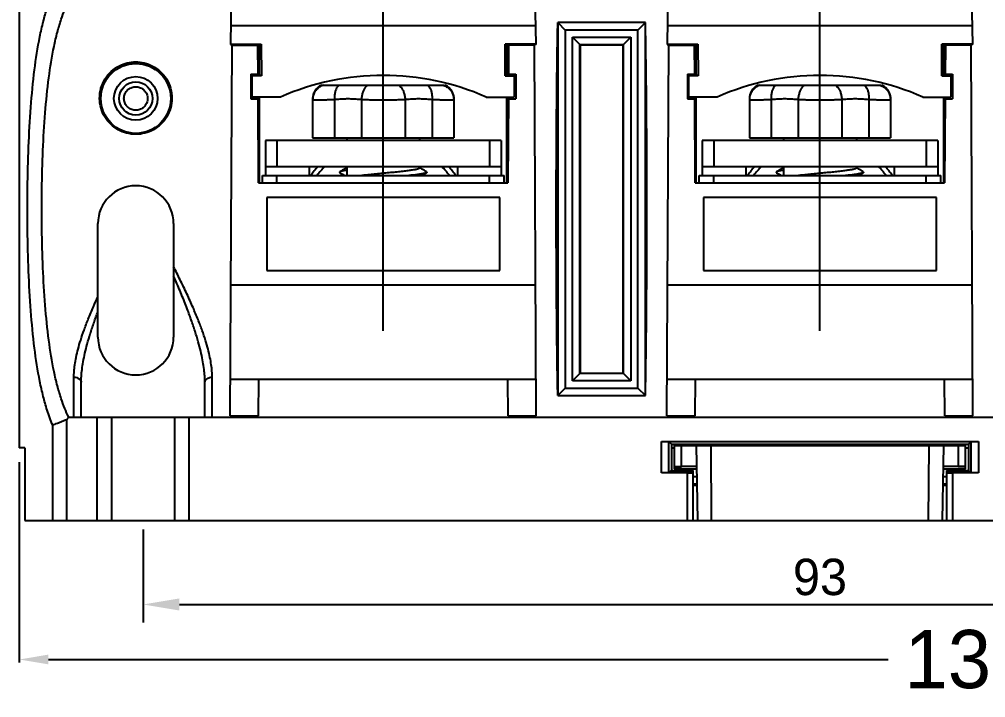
# Model space of a CAD drawing. Header units: millimetres. Extents: x 54 to 1685, y 68 to 1015.
# Drawn here: x 1166.6 to 1233, y 777.5 to 824.2 of the extents above; entities that cross this region are included whole.
import ezdxf
from ezdxf.lldxf.tags import DXFTag

# ---------------------------------------------------------------- set-up
doc = ezdxf.new("R2010")
doc.units = ezdxf.units.MM
doc.linetypes.add('DASHED2', pattern=[9.525, 6.35, -3.175])
doc.layers.add('2', color=6, linetype='Continuous')
doc.styles.get("Standard").update_dxf_attribs({"font": 'BareunDotumPro1.ttf'})
tags = doc.linetypes.add('CENTER', pattern=[2, 1.25, -0.25, 0.25, -0.25]).pattern_tags.tags
tags[10:11] = [DXFTag(74, 4), DXFTag(75, 0), DXFTag(340, '0'), DXFTag(46, 1.0), DXFTag(50, 0.0), DXFTag(44, 0.0), DXFTag(45, 0.0)]
tags[8:9] = [DXFTag(74, 4), DXFTag(75, 0), DXFTag(340, '0'), DXFTag(46, 1.0), DXFTag(50, 0.0), DXFTag(44, 0.0), DXFTag(45, 0.0)]
tags[6:7] = [DXFTag(74, 4), DXFTag(75, 0), DXFTag(340, '0'), DXFTag(46, 1.0), DXFTag(50, 0.0), DXFTag(44, 0.0), DXFTag(45, 0.0)]
tags[4:5] = [DXFTag(74, 4), DXFTag(75, 0), DXFTag(340, '0'), DXFTag(46, 1.0), DXFTag(50, 0.0), DXFTag(44, 0.0), DXFTag(45, 0.0)]
doc.dimstyles.new('ISO-25', dxfattribs={"dimtxt": 2.5, "dimasz": 2.5, "dimexe": 1.25, "dimexo": 0.625, "dimtad": 1, "dimtxsty": 'Standard', "dimcen": 2.5, "dimadec": 0, "dimazin": 0, "dimtfac": 1, "dimtmove": 0, "dimatfit": 3, "dimfxl": 0, "dimarcsym": 0})
doc.dimstyles.get("Standard").update_dxf_attribs({"dimtxt": 4, "dimasz": 2, "dimexe": 0.2, "dimexo": 1, "dimgap": 0.09, "dimtad": 0, "dimtoh": 1, "dimdec": 1, "dimzin": 0, "dimdsep": 46, "dimtxsty": 'Standard', "dimcen": -3, "dimadec": 0, "dimazin": 0, "dimtfac": 1, "dimtdec": 1, "dimtofl": 0, "dimtmove": 0, "dimatfit": 3, "dimfxl": 0, "dimtolj": 1, "dimtzin": 0, "dimarcsym": 0})

# ---------------------------------------------------------------- blocks, each defined once
blk = doc.blocks.new('*D21')
at = {"color": 0, "lineweight": -2}
for p, q in [((1166.605, 793.724), (1166.605, 779.974)), ((1301.605, 788.724), (1301.605, 779.974)), ((1168.605, 780.174), (1226.3, 780.174)), ((1299.605, 780.174), (1241.909, 780.174))]:
    blk.add_line(p, q, dxfattribs=at)
at = {"color": 0}
for points in [[(1168.605, 780.508), (1168.605, 779.841), (1166.605, 780.174)], [(1299.605, 779.841), (1299.605, 780.508), (1301.605, 780.174)]]:
    blk.add_solid(points, dxfattribs=at)
at = {"layer": 'Defpoints', "color": 0}
for p in [(1166.605, 794.724), (1301.605, 789.724), (1301.605, 780.174)]:
    blk.add_point(p, dxfattribs=at)
at = {"color": 0, "linetype": 'DASHED2', "insert": (1234.105, 780.174), "char_height": 4, "attachment_point": 5}
blk.add_mtext('\\A1;135.0', dxfattribs=at)
blk = doc.blocks.new('*D35')
at = {"color": 0, "lineweight": -2}
for p, q in [((1175.105, 789.099), (1175.105, 782.704)), ((1268.105, 789.099), (1268.105, 782.704)), ((1177.605, 783.954), (1265.605, 783.954))]:
    blk.add_line(p, q, dxfattribs=at)
at = {"color": 0}
for points in [[(1177.605, 784.37), (1177.605, 783.537), (1175.105, 783.954)], [(1265.605, 783.537), (1265.605, 784.37), (1268.105, 783.954)]]:
    blk.add_solid(points, dxfattribs=at)
at = {"layer": 'Defpoints', "color": 0}
for p in [(1175.105, 789.724), (1268.105, 789.724), (1268.105, 783.954)]:
    blk.add_point(p, dxfattribs=at)
at = {"color": 0, "linetype": 'DASHED2', "insert": (1221.605, 785.829), "char_height": 2.5, "attachment_point": 5}
blk.add_mtext('93', dxfattribs=at)

msp = doc.modelspace()

# ---------------------------------------------------------------- linework, layer by layer
at = {"color": 7, "linetype": 'Continuous'}
for p, q in [((1166.605, 888.224), (1166.605, 794.724)), ((1181.18, 826.724), (1181.105, 822.424)), ((1202.104, 822.424), (1202.029, 826.724)), ((1211.18, 826.724), (1211.105, 822.424)), ((1232.104, 822.424), (1232.029, 826.724)), ((1203.595, 823.934), (1204.105, 823.424)), ((1203.596, 823.933), (1203.596, 798.316)), ((1209.613, 823.933), (1203.596, 823.933)), ((1209.105, 823.424), (1209.614, 823.934)), ((1209.613, 798.316), (1209.613, 823.933)), ((1181.128, 823.727), (1202.081, 823.727)), ((1204.105, 823.424), (1204.105, 798.824)), ((1209.105, 823.424), (1204.105, 823.424)), ((1209.105, 798.824), (1209.105, 823.424)), ((1211.128, 823.727), (1232.081, 823.727)), ((1204.605, 799.324), (1204.605, 822.924)), ((1204.605, 822.924), (1205.122, 822.407)), ((1204.605, 822.924), (1208.605, 822.924)), ((1208.087, 822.407), (1208.605, 822.924)), ((1208.605, 822.924), (1208.605, 799.324)), ((1181.091, 796.91), (1181.225, 822.424)), ((1181.105, 822.424), (1183.227, 822.424)), ((1181.106, 822.446), (1183.227, 822.446)), ((1181.225, 822.374), (1182.991, 822.374)), ((1183.002, 820.305), (1182.99, 822.424)), ((1183.105, 820.305), (1183.105, 822.424)), ((1183.227, 822.446), (1183.238, 820.283)), ((1199.971, 820.283), (1199.982, 822.446)), ((1202.104, 822.446), (1199.982, 822.446)), ((1202.104, 822.424), (1199.982, 822.424)), ((1200.105, 820.305), (1200.105, 822.424)), ((1200.219, 822.424), (1200.208, 820.305)), ((1201.984, 822.374), (1200.218, 822.374)), ((1202.118, 796.91), (1201.984, 822.424)), ((1205.113, 799.833), (1205.113, 822.416)), ((1205.113, 822.416), (1208.096, 822.416)), ((1205.122, 822.407), (1205.122, 799.842)), ((1208.087, 822.407), (1205.122, 822.407)), ((1208.087, 799.842), (1208.087, 822.407)), ((1208.096, 822.416), (1208.096, 799.833)), ((1211.091, 796.91), (1211.225, 822.424)), ((1211.105, 822.424), (1213.227, 822.424)), ((1211.106, 822.446), (1213.227, 822.446)), ((1211.225, 822.374), (1212.991, 822.374)), ((1213.002, 820.305), (1212.99, 822.424)), ((1213.105, 820.305), (1213.105, 822.424)), ((1213.227, 822.446), (1213.238, 820.283)), ((1229.971, 820.283), (1229.982, 822.446)), ((1232.104, 822.446), (1229.982, 822.446)), ((1232.104, 822.424), (1229.982, 822.424)), ((1230.105, 820.305), (1230.105, 822.424)), ((1230.219, 822.424), (1230.208, 820.305)), ((1231.984, 822.374), (1230.218, 822.374)), ((1232.118, 796.91), (1231.984, 822.424)), ((1182.505, 820.38), (1183.001, 820.38)), ((1182.505, 820.38), (1182.505, 818.7)), ((1183.238, 820.305), (1182.605, 820.305)), ((1182.605, 818.82), (1182.605, 820.305)), ((1183.238, 820.283), (1182.605, 820.283)), ((1199.971, 820.305), (1200.605, 820.305)), ((1199.971, 820.283), (1200.605, 820.283)), ((1200.208, 820.38), (1200.705, 820.38)), ((1200.605, 820.305), (1200.605, 818.82)), ((1200.705, 820.38), (1200.705, 818.7)), ((1212.505, 820.38), (1213.001, 820.38)), ((1212.505, 820.38), (1212.505, 818.7)), ((1213.238, 820.305), (1212.605, 820.305)), ((1212.605, 818.82), (1212.605, 820.305)), ((1213.238, 820.283), (1212.605, 820.283)), ((1229.971, 820.305), (1230.605, 820.305)), ((1229.971, 820.283), (1230.605, 820.283)), ((1230.208, 820.38), (1230.705, 820.38)), ((1230.605, 820.305), (1230.605, 818.82)), ((1230.705, 820.38), (1230.705, 818.7)), ((1187.509, 819.624), (1188.573, 819.624)), ((1190.541, 819.624), (1192.668, 819.624)), ((1194.636, 819.624), (1195.7, 819.624)), ((1217.509, 819.624), (1218.573, 819.624)), ((1220.541, 819.624), (1222.668, 819.624)), ((1224.636, 819.624), (1225.7, 819.624)), ((1182.505, 819.146), (1182.605, 819.146)), ((1182.505, 818.7), (1183.01, 818.7)), ((1184.537, 818.82), (1182.605, 818.82)), ((1183.04, 812.924), (1183.009, 818.82)), ((1183.105, 812.924), (1183.105, 818.82)), ((1186.755, 818.708), (1186.755, 816.024)), ((1188.255, 818.657), (1188.255, 816.024)), ((1190.105, 818.657), (1190.105, 816.024)), ((1193.105, 818.657), (1193.105, 816.024)), ((1194.954, 818.657), (1194.954, 816.024)), ((1196.454, 818.708), (1196.454, 816.024)), ((1198.672, 818.82), (1200.605, 818.82)), ((1200.105, 812.924), (1200.105, 818.82)), ((1200.2, 818.82), (1200.169, 812.924)), ((1200.199, 818.7), (1200.705, 818.7)), ((1200.605, 819.146), (1200.705, 819.146)), ((1212.505, 819.146), (1212.605, 819.146)), ((1212.505, 818.7), (1213.01, 818.7)), ((1214.537, 818.82), (1212.605, 818.82)), ((1213.04, 812.924), (1213.009, 818.82)), ((1213.105, 812.924), (1213.105, 818.82)), ((1216.755, 818.708), (1216.755, 816.024)), ((1218.255, 818.657), (1218.255, 816.024)), ((1220.105, 818.657), (1220.105, 816.024)), ((1223.105, 818.657), (1223.105, 816.024)), ((1224.954, 818.657), (1224.954, 816.024)), ((1226.454, 818.708), (1226.454, 816.024)), ((1228.672, 818.82), (1230.605, 818.82)), ((1230.105, 812.924), (1230.105, 818.82)), ((1230.2, 818.82), (1230.169, 812.924)), ((1230.199, 818.7), (1230.705, 818.7)), ((1230.605, 819.146), (1230.705, 819.146)), ((1186.755, 816.024), (1196.454, 816.024)), ((1189.105, 816.024), (1189.105, 815.824)), ((1194.105, 816.024), (1194.105, 815.824)), ((1216.755, 816.024), (1226.454, 816.024)), ((1219.105, 816.024), (1219.105, 815.824)), ((1224.105, 816.024), (1224.105, 815.824)), ((1183.505, 815.824), (1183.505, 813.424)), ((1199.705, 815.824), (1183.505, 815.824)), ((1184.305, 815.824), (1184.305, 814.024)), ((1198.905, 815.824), (1198.905, 814.024)), ((1199.705, 815.824), (1199.705, 813.424)), ((1213.505, 815.824), (1213.505, 813.424)), ((1229.705, 815.824), (1213.505, 815.824)), ((1214.305, 815.824), (1214.305, 814.024)), ((1228.905, 815.824), (1228.905, 814.024)), ((1229.705, 815.824), (1229.705, 813.424)), ((1199.705, 814.024), (1183.505, 814.024)), ((1186.505, 814.024), (1186.505, 813.424)), ((1189.105, 814.024), (1189.105, 813.424)), ((1194.105, 814.024), (1194.105, 813.949)), ((1196.705, 814.024), (1196.705, 813.424)), ((1229.705, 814.024), (1213.505, 814.024)), ((1216.505, 814.024), (1216.505, 813.424)), ((1219.105, 814.024), (1219.105, 813.424)), ((1224.105, 814.024), (1224.105, 813.949)), ((1226.705, 814.024), (1226.705, 813.424)), ((1183.305, 813.424), (1199.905, 813.424)), ((1183.305, 812.924), (1183.305, 813.424)), ((1184.305, 812.924), (1184.305, 813.424)), ((1198.905, 812.924), (1198.905, 813.424)), ((1199.905, 812.924), (1199.905, 813.424)), ((1213.305, 813.424), (1229.905, 813.424)), ((1213.305, 812.924), (1213.305, 813.424)), ((1214.305, 812.924), (1214.305, 813.424)), ((1228.905, 812.924), (1228.905, 813.424)), ((1229.905, 812.924), (1229.905, 813.424)), ((1183.04, 812.924), (1200.169, 812.924)), ((1213.04, 812.924), (1230.169, 812.924)), ((1199.605, 811.924), (1183.605, 811.924)), ((1183.605, 811.924), (1183.605, 806.91)), ((1199.605, 806.91), (1199.605, 811.924)), ((1229.605, 811.924), (1213.605, 811.924)), ((1213.605, 811.924), (1213.605, 806.91)), ((1229.605, 806.91), (1229.605, 811.924)), ((1183.605, 806.91), (1199.605, 806.91)), ((1213.605, 806.91), (1229.605, 806.91)), ((1181.139, 805.91), (1202.071, 805.91)), ((1211.139, 805.91), (1232.071, 805.91)), ((1170.355, 796.824), (1170.355, 799.569)), ((1179.855, 796.824), (1179.855, 799.569)), ((1181.105, 799.424), (1202.105, 799.424)), ((1183.026, 796.91), (1183.048, 799.424)), ((1200.183, 796.91), (1200.161, 799.424)), ((1204.605, 799.324), (1205.122, 799.842)), ((1208.605, 799.324), (1204.605, 799.324)), ((1208.096, 799.833), (1205.113, 799.833)), ((1205.122, 799.842), (1208.087, 799.842)), ((1208.087, 799.842), (1208.605, 799.324)), ((1211.105, 799.424), (1232.105, 799.424)), ((1213.026, 796.91), (1213.048, 799.424)), ((1230.183, 796.91), (1230.161, 799.424)), ((1170.855, 796.824), (1170.855, 799.225)), ((1179.355, 796.824), (1179.355, 799.225)), ((1203.595, 798.315), (1204.105, 798.824)), ((1204.105, 798.824), (1209.105, 798.824)), ((1209.105, 798.824), (1209.614, 798.315)), ((1203.595, 798.315), (1209.614, 798.315)), ((1203.596, 798.316), (1209.613, 798.316)), ((1169.861, 789.724), (1169.861, 796.672)), ((1169.995, 796.824), (1273.214, 796.824)), ((1171.955, 789.724), (1171.955, 796.824)), ((1172.955, 789.724), (1172.955, 796.824)), ((1177.255, 796.824), (1177.255, 789.724)), ((1178.255, 796.824), (1178.255, 789.724)), ((1181.091, 796.91), (1183.026, 796.91)), ((1200.183, 796.91), (1202.118, 796.91)), ((1211.091, 796.91), (1213.026, 796.91)), ((1230.183, 796.91), (1232.118, 796.91)), ((1168.897, 789.724), (1168.897, 796.275)), ((1166.991, 794.724), (1166.605, 794.724)), ((1166.991, 794.724), (1166.991, 789.724)), ((1210.721, 795.158), (1232.488, 795.158)), ((1210.721, 795.158), (1211.23, 795.149)), ((1210.721, 792.991), (1210.721, 795.158)), ((1211.23, 795.149), (1211.405, 794.974)), ((1211.23, 793), (1211.23, 795.149)), ((1211.396, 794.724), (1211.605, 794.724)), ((1211.396, 794.724), (1211.396, 793.166)), ((1211.405, 794.974), (1231.805, 794.974)), ((1211.405, 794.974), (1211.405, 794.724)), ((1211.605, 794.874), (1231.605, 794.874)), ((1211.605, 793.283), (1211.605, 794.874)), ((1212.105, 793.44), (1212.105, 794.874)), ((1213.105, 794.874), (1213.195, 789.724)), ((1214.105, 794.874), (1214.142, 789.724)), ((1229.067, 789.724), (1229.105, 794.874)), ((1230.015, 789.724), (1230.105, 794.874)), ((1231.105, 794.874), (1231.105, 793.44)), ((1231.605, 793.283), (1231.605, 794.874)), ((1231.605, 794.724), (1231.813, 794.724)), ((1231.805, 794.974), (1231.979, 795.149)), ((1231.805, 794.974), (1231.805, 794.724)), ((1231.813, 794.724), (1231.813, 793.166)), ((1231.979, 795.149), (1232.488, 795.158)), ((1231.979, 795.149), (1231.979, 793)), ((1232.488, 795.158), (1232.488, 792.991)), ((1213.13, 793.44), (1212.105, 793.44)), ((1231.105, 793.44), (1230.08, 793.44)), ((1211.23, 793), (1210.721, 792.991)), ((1212.505, 792.991), (1210.721, 792.991)), ((1211.23, 793), (1211.396, 793.166)), ((1211.396, 793.166), (1212.505, 793.166)), ((1212.905, 792.999), (1211.839, 793.068)), ((1211.871, 793.099), (1212.905, 793.157)), ((1211.871, 793.068), (1211.871, 793.099)), ((1212.105, 793.274), (1213.133, 793.274)), ((1212.505, 789.724), (1212.505, 792.991)), ((1212.905, 789.724), (1212.905, 793.159)), ((1213.142, 792.724), (1212.905, 792.724)), ((1230.305, 792.724), (1230.067, 792.724)), ((1230.077, 793.274), (1231.105, 793.274)), ((1230.305, 793.159), (1230.305, 789.724)), ((1230.305, 793.157), (1231.338, 793.099)), ((1231.37, 793.068), (1230.305, 792.999)), ((1230.705, 793.166), (1231.813, 793.166)), ((1232.488, 792.991), (1230.705, 792.991)), ((1230.705, 792.991), (1230.705, 789.724)), ((1231.338, 793.068), (1231.338, 793.099)), ((1231.979, 793), (1231.813, 793.166)), ((1232.488, 792.991), (1231.979, 793)), ((1212.905, 792.252), (1213.138, 792.265)), ((1212.905, 792.213), (1213.151, 792.227)), ((1213.152, 792.152), (1212.905, 792.168)), ((1213.153, 792.109), (1212.905, 792.125)), ((1213.138, 792.265), (1213.15, 792.265)), ((1230.305, 792.125), (1230.056, 792.109)), ((1230.305, 792.168), (1230.057, 792.152)), ((1230.058, 792.227), (1230.305, 792.213)), ((1230.059, 792.265), (1230.071, 792.265)), ((1230.071, 792.265), (1230.305, 792.252)), ((1166.991, 789.724), (1300.605, 789.724))]:
    msp.add_line(p, q, dxfattribs=at)
msp.add_line((1172.955, 789.724), (1177.255, 789.724))
for radius in [2.4, 1.5, 1.141]:
    msp.add_circle((1174.605, 818.724), radius, dxfattribs=at)
for centre, radius, start, end in [((1191.605, 802.752), 17.553, 66.25627, 113.74373), ((1221.605, 802.752), 17.553, 66.25627, 113.74373), ((1187.755, 818.708), 1, 113.59432, 180.00008), ((1195.454, 818.708), 1, 359.99992, 66.40568), ((1217.755, 818.708), 1, 113.59432, 180.00008), ((1225.454, 818.708), 1, 359.99992, 66.40568), ((1191.605, 809.924), 6.09, 137.65432, 144.72386), ((1191.605, 809.924), 5.75, 134.20131, 142.30207), ((1191.605, 809.924), 5.75, 37.69793, 45.79869), ((1191.605, 809.924), 6.09, 35.27614, 42.34568), ((1221.605, 809.924), 6.09, 137.65432, 144.72386), ((1221.605, 809.924), 5.75, 134.20131, 142.30207), ((1221.605, 809.924), 5.75, 37.69793, 45.79869), ((1221.605, 809.924), 6.09, 35.27614, 42.34568)]:
    msp.add_arc(centre, radius, start, end, dxfattribs=at)
for points, knots in [([(1168.897, 796.275), (1168.827, 796.44), (1168.691, 796.783), (1168.467, 797.441), (1168.233, 798.276), (1167.917, 799.691), (1167.616, 801.648), (1167.375, 804.176), (1167.226, 806.886), (1167.155, 809.7), (1167.155, 812.549), (1167.226, 815.363), (1167.375, 818.073), (1167.616, 820.601), (1167.917, 822.558), (1168.233, 823.973), (1168.467, 824.808), (1168.691, 825.466), (1168.827, 825.809), (1168.897, 825.974)], [0, 0, 0, 0, 0.537871, 1.105252, 2.084338, 3.137699, 5.45389, 8.016772, 10.755703, 13.592942, 16.462472, 19.299679, 22.038534, 24.601412, 26.917623, 27.970973, 28.950044, 29.517439, 30.055335, 30.055335, 30.055335, 30.055335]), ([(1169.995, 796.824), (1169.898, 797.021), (1169.714, 797.438), (1169.453, 798.156), (1169.206, 798.998), (1168.895, 800.333), (1168.598, 802.18), (1168.36, 804.567), (1168.213, 807.124), (1168.143, 809.78), (1168.143, 812.468), (1168.213, 815.125), (1168.36, 817.682), (1168.598, 820.069), (1168.895, 821.916), (1169.206, 823.251), (1169.453, 824.093), (1169.714, 824.811), (1169.898, 825.228), (1169.995, 825.425)], [0, 0, 0, 0, 0.658397, 1.364436, 2.291578, 3.287885, 5.476296, 7.89611, 10.481382, 13.159135, 15.86728, 18.545002, 21.130203, 23.550012, 25.738443, 26.73474, 27.661867, 28.367915, 29.026342, 29.026342, 29.026342, 29.026342]), ([(1203.595, 798.315), (1203.581, 799.003), (1203.556, 800.489), (1203.528, 802.854), (1203.507, 805.469), (1203.494, 808.253), (1203.49, 811.124), (1203.494, 813.995), (1203.507, 816.78), (1203.528, 819.395), (1203.556, 821.76), (1203.581, 823.245), (1203.595, 823.934)], [0, 0, 0, 0, 2.066607, 4.456351, 7.097404, 9.910266, 12.810366, 15.710465, 18.523328, 21.16438, 23.554125, 25.620731, 25.620731, 25.620731, 25.620731]), ([(1209.614, 798.315), (1209.629, 799.003), (1209.654, 800.489), (1209.682, 802.854), (1209.702, 805.469), (1209.715, 808.253), (1209.72, 811.124), (1209.715, 813.995), (1209.702, 816.78), (1209.682, 819.395), (1209.654, 821.76), (1209.629, 823.245), (1209.614, 823.934)], [0, 0, 0, 0, 2.066607, 4.456351, 7.097404, 9.910266, 12.810366, 15.710465, 18.523328, 21.16438, 23.554125, 25.620731, 25.620731, 25.620731, 25.620731]), ([(1183.081, 820.305), (1183.078, 820.763), (1183.074, 821.469), (1183.068, 822.175), (1183.066, 822.424)], [0, 0, 0, 0, 1.371543, 2.118142, 2.118142, 2.118142, 2.118142]), ([(1200.128, 820.305), (1200.131, 820.763), (1200.136, 821.469), (1200.141, 822.175), (1200.143, 822.424)], [0, 0, 0, 0, 1.371543, 2.118142, 2.118142, 2.118142, 2.118142]), ([(1213.081, 820.305), (1213.078, 820.763), (1213.074, 821.469), (1213.068, 822.175), (1213.066, 822.424)], [0, 0, 0, 0, 1.371543, 2.118142, 2.118142, 2.118142, 2.118142]), ([(1230.128, 820.305), (1230.131, 820.763), (1230.136, 821.469), (1230.141, 822.175), (1230.143, 822.424)], [0, 0, 0, 0, 1.371543, 2.118142, 2.118142, 2.118142, 2.118142]), ([(1172.12, 818.724), (1172.118, 818.961), (1172.181, 819.431), (1172.464, 820.071), (1172.896, 820.593), (1173.427, 820.968), (1174.007, 821.188), (1174.605, 821.259), (1175.202, 821.188), (1175.782, 820.969), (1176.313, 820.594), (1176.745, 820.071), (1177.028, 819.43), (1177.091, 818.96), (1177.089, 818.724)], [0, 0, 0, 0, 0.708506, 1.399966, 2.073695, 2.717076, 3.328268, 3.917116, 4.50498, 5.116285, 5.75893, 6.434036, 7.12562, 7.833686, 7.833686, 7.833686, 7.833686]), ([(1174.605, 817.908), (1174.514, 817.908), (1174.329, 817.939), (1174.082, 818.077), (1173.893, 818.296), (1173.789, 818.572), (1173.79, 818.87), (1173.896, 819.147), (1174.088, 819.364), (1174.335, 819.498), (1174.516, 819.528), (1174.605, 819.528)], [0, 0, 0, 0, 0.272092, 0.550139, 0.832861, 1.122473, 1.416691, 1.707062, 1.992438, 2.26882, 2.533603, 2.533603, 2.533603, 2.533603]), ([(1174.605, 819.528), (1174.694, 819.528), (1174.877, 819.498), (1175.123, 819.362), (1175.314, 819.145), (1175.42, 818.869), (1175.42, 818.57), (1175.316, 818.294), (1175.126, 818.076), (1174.879, 817.939), (1174.695, 817.908), (1174.605, 817.908)], [0, 0, 0, 0, 0.268151, 0.543737, 0.826922, 1.118633, 1.412844, 1.702024, 1.985866, 2.26195, 2.533606, 2.533606, 2.533606, 2.533606]), ([(1187.509, 819.624), (1187.424, 819.603), (1187.259, 819.537), (1187.045, 819.377), (1186.882, 819.167), (1186.778, 818.921), (1186.755, 818.745), (1186.755, 818.657)], [0, 0, 0, 0, 0.263671, 0.527196, 0.790551, 1.053757, 1.316877, 1.316877, 1.316877, 1.316877]), ([(1186.983, 819.344), (1186.982, 819.343), (1186.953, 819.307), (1186.926, 819.269), (1186.902, 819.231)], [0, 0, 0, 0, 0.0060279, 0.1393603, 0.1393603, 0.1393603, 0.1393603]), ([(1187.148, 819.503), (1187.146, 819.502), (1187.111, 819.475), (1187.078, 819.445), (1187.049, 819.416)], [0, 0, 0, 0, 0.0076805, 0.1323707, 0.1323707, 0.1323707, 0.1323707]), ([(1187.148, 819.503), (1187.146, 819.502), (1187.111, 819.475), (1187.078, 819.445), (1187.049, 819.416)], [0, 0, 0, 0, 0.0076723, 0.1322679, 0.1322679, 0.1322679, 0.1322679]), ([(1187.355, 819.624), (1187.349, 819.622), (1187.276, 819.589), (1187.207, 819.547), (1187.148, 819.503)], [0, 0, 0, 0, 0.0197613, 0.2394933, 0.2394933, 0.2394933, 0.2394933]), ([(1187.355, 819.624), (1187.349, 819.622), (1187.276, 819.589), (1187.207, 819.547), (1187.148, 819.503)], [0, 0, 0, 0, 0.0197518, 0.2394887, 0.2394887, 0.2394887, 0.2394887]), ([(1187.355, 819.624), (1187.355, 819.63), (1187.39, 819.616), (1187.428, 819.63), (1187.48, 819.625), (1187.509, 819.624)], [0, 0, 0, 0, 0.0160581, 0.0669174, 0.1546589, 0.1546589, 0.1546589, 0.1546589]), ([(1188.573, 819.624), (1188.528, 819.601), (1188.442, 819.523), (1188.35, 819.361), (1188.284, 819.154), (1188.25, 818.914), (1188.25, 818.744), (1188.255, 818.657)], [0, 0, 0, 0, 0.152049, 0.336954, 0.555567, 0.800934, 1.061768, 1.061768, 1.061768, 1.061768]), ([(1188.573, 819.624), (1188.719, 819.625), (1189.021, 819.624), (1189.492, 819.625), (1190.002, 819.624), (1190.356, 819.625), (1190.541, 819.624)], [0, 0, 0, 0, 0.437713, 0.906524, 1.412766, 1.967749, 1.967749, 1.967749, 1.967749]), ([(1190.541, 819.624), (1190.493, 819.601), (1190.398, 819.524), (1190.286, 819.362), (1190.195, 819.155), (1190.132, 818.916), (1190.11, 818.745), (1190.105, 818.657)], [0, 0, 0, 0, 0.161349, 0.356929, 0.584717, 0.83614, 1.099069, 1.099069, 1.099069, 1.099069]), ([(1192.668, 819.624), (1192.853, 819.625), (1193.207, 819.624), (1193.717, 819.625), (1194.188, 819.624), (1194.49, 819.625), (1194.636, 819.624)], [0, 0, 0, 0, 0.554921, 1.061188, 1.529982, 1.967749, 1.967749, 1.967749, 1.967749]), ([(1192.668, 819.624), (1192.717, 819.601), (1192.811, 819.524), (1192.923, 819.363), (1193.014, 819.155), (1193.078, 818.916), (1193.099, 818.745), (1193.105, 818.657)], [0, 0, 0, 0, 0.161361, 0.356958, 0.584768, 0.836212, 1.099158, 1.099158, 1.099158, 1.099158]), ([(1194.636, 819.624), (1194.681, 819.601), (1194.767, 819.523), (1194.86, 819.361), (1194.925, 819.153), (1194.959, 818.913), (1194.96, 818.744), (1194.954, 818.657)], [0, 0, 0, 0, 0.152032, 0.336919, 0.555511, 0.800857, 1.061672, 1.061672, 1.061672, 1.061672]), ([(1195.7, 819.624), (1195.729, 819.625), (1195.781, 819.63), (1195.819, 819.616), (1195.855, 819.63), (1195.855, 819.624)], [0, 0, 0, 0, 0.0872353, 0.1383617, 0.1546589, 0.1546589, 0.1546589, 0.1546589]), ([(1195.7, 819.624), (1195.785, 819.603), (1195.951, 819.537), (1196.164, 819.377), (1196.328, 819.167), (1196.431, 818.921), (1196.454, 818.745), (1196.454, 818.657)], [0, 0, 0, 0, 0.263684, 0.527221, 0.790589, 1.053807, 1.316939, 1.316939, 1.316939, 1.316939]), ([(1196.061, 819.503), (1196.003, 819.547), (1195.933, 819.589), (1195.861, 819.622), (1195.855, 819.624)], [0, 0, 0, 0, 0.219732, 0.2394933, 0.2394933, 0.2394933, 0.2394933]), ([(1196.061, 819.503), (1196.003, 819.547), (1195.933, 819.589), (1195.861, 819.622), (1195.855, 819.624)], [0, 0, 0, 0, 0.2197369, 0.2394887, 0.2394887, 0.2394887, 0.2394887]), ([(1196.161, 819.416), (1196.131, 819.445), (1196.098, 819.475), (1196.063, 819.502), (1196.061, 819.503)], [0, 0, 0, 0, 0.1246902, 0.1323707, 0.1323707, 0.1323707, 0.1323707]), ([(1196.161, 819.416), (1196.131, 819.445), (1196.098, 819.475), (1196.063, 819.502), (1196.061, 819.503)], [0, 0, 0, 0, 0.1245955, 0.1322679, 0.1322679, 0.1322679, 0.1322679]), ([(1196.307, 819.231), (1196.284, 819.269), (1196.257, 819.307), (1196.227, 819.343), (1196.226, 819.344)], [0, 0, 0, 0, 0.1333323, 0.1393603, 0.1393603, 0.1393603, 0.1393603]), ([(1196.307, 819.231), (1196.284, 819.269), (1196.257, 819.307), (1196.227, 819.343), (1196.226, 819.344)], [0, 0, 0, 0, 0.1332298, 0.1392512, 0.1392512, 0.1392512, 0.1392512]), ([(1217.509, 819.624), (1217.424, 819.603), (1217.259, 819.537), (1217.045, 819.377), (1216.882, 819.167), (1216.778, 818.921), (1216.755, 818.745), (1216.755, 818.657)], [0, 0, 0, 0, 0.263671, 0.527196, 0.790551, 1.053757, 1.316877, 1.316877, 1.316877, 1.316877]), ([(1216.983, 819.344), (1216.982, 819.343), (1216.953, 819.307), (1216.926, 819.269), (1216.902, 819.231)], [0, 0, 0, 0, 0.0060279, 0.1393603, 0.1393603, 0.1393603, 0.1393603]), ([(1217.148, 819.503), (1217.146, 819.502), (1217.111, 819.475), (1217.078, 819.445), (1217.049, 819.416)], [0, 0, 0, 0, 0.0076805, 0.1323707, 0.1323707, 0.1323707, 0.1323707]), ([(1217.148, 819.503), (1217.146, 819.502), (1217.111, 819.475), (1217.078, 819.445), (1217.049, 819.416)], [0, 0, 0, 0, 0.0076723, 0.1322679, 0.1322679, 0.1322679, 0.1322679]), ([(1217.355, 819.624), (1217.349, 819.622), (1217.276, 819.589), (1217.207, 819.547), (1217.148, 819.503)], [0, 0, 0, 0, 0.0197613, 0.2394933, 0.2394933, 0.2394933, 0.2394933]), ([(1217.355, 819.624), (1217.349, 819.622), (1217.276, 819.589), (1217.207, 819.547), (1217.148, 819.503)], [0, 0, 0, 0, 0.0197518, 0.2394887, 0.2394887, 0.2394887, 0.2394887]), ([(1217.355, 819.624), (1217.355, 819.63), (1217.39, 819.616), (1217.428, 819.63), (1217.48, 819.625), (1217.509, 819.624)], [0, 0, 0, 0, 0.0160581, 0.0669174, 0.1546589, 0.1546589, 0.1546589, 0.1546589]), ([(1218.573, 819.624), (1218.528, 819.601), (1218.442, 819.523), (1218.35, 819.361), (1218.284, 819.154), (1218.25, 818.914), (1218.25, 818.744), (1218.255, 818.657)], [0, 0, 0, 0, 0.152049, 0.336954, 0.555567, 0.800934, 1.061768, 1.061768, 1.061768, 1.061768]), ([(1218.573, 819.624), (1218.719, 819.625), (1219.021, 819.624), (1219.492, 819.625), (1220.002, 819.624), (1220.356, 819.625), (1220.541, 819.624)], [0, 0, 0, 0, 0.437713, 0.906524, 1.412766, 1.967749, 1.967749, 1.967749, 1.967749]), ([(1220.541, 819.624), (1220.493, 819.601), (1220.398, 819.524), (1220.286, 819.362), (1220.195, 819.155), (1220.132, 818.916), (1220.11, 818.745), (1220.105, 818.657)], [0, 0, 0, 0, 0.161349, 0.356929, 0.584717, 0.83614, 1.099069, 1.099069, 1.099069, 1.099069]), ([(1222.668, 819.624), (1222.853, 819.625), (1223.207, 819.624), (1223.717, 819.625), (1224.188, 819.624), (1224.49, 819.625), (1224.636, 819.624)], [0, 0, 0, 0, 0.554921, 1.061188, 1.529982, 1.967749, 1.967749, 1.967749, 1.967749]), ([(1222.668, 819.624), (1222.717, 819.601), (1222.811, 819.524), (1222.923, 819.363), (1223.014, 819.155), (1223.078, 818.916), (1223.099, 818.745), (1223.105, 818.657)], [0, 0, 0, 0, 0.161361, 0.356958, 0.584768, 0.836212, 1.099158, 1.099158, 1.099158, 1.099158]), ([(1224.636, 819.624), (1224.681, 819.601), (1224.767, 819.523), (1224.86, 819.361), (1224.925, 819.153), (1224.959, 818.913), (1224.96, 818.744), (1224.954, 818.657)], [0, 0, 0, 0, 0.152032, 0.336919, 0.555511, 0.800857, 1.061672, 1.061672, 1.061672, 1.061672]), ([(1225.7, 819.624), (1225.729, 819.625), (1225.781, 819.63), (1225.819, 819.616), (1225.855, 819.63), (1225.855, 819.624)], [0, 0, 0, 0, 0.0872353, 0.1383617, 0.1546589, 0.1546589, 0.1546589, 0.1546589]), ([(1225.7, 819.624), (1225.785, 819.603), (1225.951, 819.537), (1226.164, 819.377), (1226.328, 819.167), (1226.431, 818.921), (1226.454, 818.745), (1226.454, 818.657)], [0, 0, 0, 0, 0.263684, 0.527221, 0.790589, 1.053807, 1.316939, 1.316939, 1.316939, 1.316939]), ([(1226.061, 819.503), (1226.003, 819.547), (1225.933, 819.589), (1225.861, 819.622), (1225.855, 819.624)], [0, 0, 0, 0, 0.219732, 0.2394933, 0.2394933, 0.2394933, 0.2394933]), ([(1226.061, 819.503), (1226.003, 819.547), (1225.933, 819.589), (1225.861, 819.622), (1225.855, 819.624)], [0, 0, 0, 0, 0.2197369, 0.2394887, 0.2394887, 0.2394887, 0.2394887]), ([(1226.161, 819.416), (1226.131, 819.445), (1226.098, 819.475), (1226.063, 819.502), (1226.061, 819.503)], [0, 0, 0, 0, 0.1246902, 0.1323707, 0.1323707, 0.1323707, 0.1323707]), ([(1226.161, 819.416), (1226.131, 819.445), (1226.098, 819.475), (1226.063, 819.502), (1226.061, 819.503)], [0, 0, 0, 0, 0.1245955, 0.1322679, 0.1322679, 0.1322679, 0.1322679]), ([(1226.307, 819.231), (1226.284, 819.269), (1226.257, 819.307), (1226.227, 819.343), (1226.226, 819.344)], [0, 0, 0, 0, 0.1333323, 0.1393603, 0.1393603, 0.1393603, 0.1393603]), ([(1226.307, 819.231), (1226.284, 819.269), (1226.257, 819.307), (1226.227, 819.343), (1226.226, 819.344)], [0, 0, 0, 0, 0.1332298, 0.1392512, 0.1392512, 0.1392512, 0.1392512]), ([(1177.089, 818.724), (1177.087, 818.5), (1177.022, 818.056), (1176.756, 817.447), (1176.349, 816.936), (1175.831, 816.551), (1175.237, 816.312), (1174.604, 816.231), (1173.97, 816.312), (1173.376, 816.552), (1172.859, 816.937), (1172.452, 817.448), (1172.187, 818.056), (1172.122, 818.5), (1172.12, 818.724)], [0, 0, 0, 0, 0.672732, 1.328074, 1.972167, 2.609561, 3.242203, 3.873713, 4.503945, 5.137784, 5.773923, 6.418911, 7.072874, 7.745083, 7.745083, 7.745083, 7.745083]), ([(1183.104, 812.924), (1183.103, 813.271), (1183.102, 814.536), (1183.098, 816.462), (1183.092, 818.04), (1183.089, 818.7)], [0, 0, 0, 0, 1.039234, 3.796633, 5.775587, 5.775587, 5.775587, 5.775587]), ([(1186.755, 818.657), (1186.755, 818.649), (1186.792, 818.64), (1186.845, 818.636), (1186.95, 818.632), (1187.085, 818.631), (1187.26, 818.631), (1187.468, 818.633), (1187.707, 818.637), (1187.973, 818.644), (1188.158, 818.652), (1188.255, 818.657)], [0, 0, 0, 0, 0.023827, 0.084592, 0.184711, 0.323196, 0.4982, 0.70727, 0.947333, 1.21464, 1.504787, 1.504787, 1.504787, 1.504787]), ([(1186.859, 819.152), (1186.858, 819.151), (1186.835, 819.104), (1186.816, 819.056), (1186.801, 819.008)], [0, 0, 0, 0, 0.0040152, 0.1547341, 0.1547341, 0.1547341, 0.1547341]), ([(1186.859, 819.152), (1186.858, 819.151), (1186.835, 819.104), (1186.816, 819.056), (1186.801, 819.008)], [0, 0, 0, 0, 0.004011, 0.1546211, 0.1546211, 0.1546211, 0.1546211]), ([(1188.255, 818.657), (1188.383, 818.668), (1188.631, 818.689), (1188.999, 818.709), (1189.36, 818.709), (1189.728, 818.689), (1189.977, 818.668), (1190.105, 818.657)], [0, 0, 0, 0, 0.38478, 0.748507, 1.10426, 1.468012, 1.853004, 1.853004, 1.853004, 1.853004]), ([(1190.105, 818.657), (1190.208, 818.652), (1190.42, 818.643), (1190.746, 818.636), (1191.084, 818.632), (1191.43, 818.631), (1191.779, 818.631), (1192.125, 818.632), (1192.463, 818.636), (1192.789, 818.643), (1193.001, 818.652), (1193.105, 818.657)], [0, 0, 0, 0, 0.309898, 0.637514, 0.977615, 1.325196, 1.675256, 2.022851, 2.362945, 2.690584, 3.000769, 3.000769, 3.000769, 3.000769]), ([(1193.105, 818.657), (1193.233, 818.668), (1193.481, 818.689), (1193.849, 818.709), (1194.21, 818.709), (1194.578, 818.689), (1194.827, 818.668), (1194.954, 818.657)], [0, 0, 0, 0, 0.385007, 0.748658, 1.104405, 1.468195, 1.853004, 1.853004, 1.853004, 1.853004]), ([(1194.954, 818.657), (1195.051, 818.652), (1195.237, 818.644), (1195.503, 818.637), (1195.741, 818.633), (1195.949, 818.631), (1196.124, 818.631), (1196.26, 818.632), (1196.364, 818.636), (1196.417, 818.64), (1196.454, 818.649), (1196.454, 818.657)], [0, 0, 0, 0, 0.290224, 0.557849, 0.797812, 1.006771, 1.181683, 1.320105, 1.420185, 1.480942, 1.504785, 1.504785, 1.504785, 1.504785]), ([(1196.408, 819.008), (1196.393, 819.056), (1196.374, 819.104), (1196.351, 819.151), (1196.351, 819.152)], [0, 0, 0, 0, 0.150719, 0.1547341, 0.1547341, 0.1547341, 0.1547341]), ([(1196.408, 819.008), (1196.393, 819.056), (1196.374, 819.104), (1196.351, 819.151), (1196.351, 819.152)], [0, 0, 0, 0, 0.1506101, 0.1546211, 0.1546211, 0.1546211, 0.1546211]), ([(1200.105, 812.924), (1200.106, 813.271), (1200.107, 814.536), (1200.112, 816.462), (1200.117, 818.04), (1200.12, 818.7)], [0, 0, 0, 0, 1.039234, 3.796633, 5.775587, 5.775587, 5.775587, 5.775587]), ([(1213.104, 812.924), (1213.103, 813.271), (1213.102, 814.536), (1213.098, 816.462), (1213.092, 818.04), (1213.089, 818.7)], [0, 0, 0, 0, 1.039234, 3.796633, 5.775587, 5.775587, 5.775587, 5.775587]), ([(1216.755, 818.657), (1216.755, 818.649), (1216.792, 818.64), (1216.845, 818.636), (1216.95, 818.632), (1217.085, 818.631), (1217.26, 818.631), (1217.468, 818.633), (1217.707, 818.637), (1217.973, 818.644), (1218.158, 818.652), (1218.255, 818.657)], [0, 0, 0, 0, 0.023827, 0.084592, 0.184711, 0.323196, 0.4982, 0.70727, 0.947333, 1.21464, 1.504787, 1.504787, 1.504787, 1.504787]), ([(1216.859, 819.152), (1216.858, 819.151), (1216.835, 819.104), (1216.816, 819.056), (1216.801, 819.008)], [0, 0, 0, 0, 0.0040152, 0.1547341, 0.1547341, 0.1547341, 0.1547341]), ([(1216.859, 819.152), (1216.858, 819.151), (1216.835, 819.104), (1216.816, 819.056), (1216.801, 819.008)], [0, 0, 0, 0, 0.004011, 0.1546211, 0.1546211, 0.1546211, 0.1546211]), ([(1218.255, 818.657), (1218.383, 818.668), (1218.631, 818.689), (1218.999, 818.709), (1219.36, 818.709), (1219.728, 818.689), (1219.977, 818.668), (1220.105, 818.657)], [0, 0, 0, 0, 0.38478, 0.748507, 1.10426, 1.468012, 1.853004, 1.853004, 1.853004, 1.853004]), ([(1220.105, 818.657), (1220.208, 818.652), (1220.42, 818.643), (1220.746, 818.636), (1221.084, 818.632), (1221.43, 818.631), (1221.779, 818.631), (1222.125, 818.632), (1222.463, 818.636), (1222.789, 818.643), (1223.001, 818.652), (1223.105, 818.657)], [0, 0, 0, 0, 0.309898, 0.637514, 0.977615, 1.325196, 1.675256, 2.022851, 2.362945, 2.690584, 3.000769, 3.000769, 3.000769, 3.000769]), ([(1223.105, 818.657), (1223.233, 818.668), (1223.481, 818.689), (1223.849, 818.709), (1224.21, 818.709), (1224.578, 818.689), (1224.827, 818.668), (1224.954, 818.657)], [0, 0, 0, 0, 0.385007, 0.748658, 1.104405, 1.468195, 1.853004, 1.853004, 1.853004, 1.853004]), ([(1224.954, 818.657), (1225.051, 818.652), (1225.237, 818.644), (1225.503, 818.637), (1225.741, 818.633), (1225.949, 818.631), (1226.124, 818.631), (1226.26, 818.632), (1226.364, 818.636), (1226.417, 818.64), (1226.454, 818.649), (1226.454, 818.657)], [0, 0, 0, 0, 0.290224, 0.557849, 0.797812, 1.006771, 1.181683, 1.320105, 1.420185, 1.480942, 1.504785, 1.504785, 1.504785, 1.504785]), ([(1226.408, 819.008), (1226.393, 819.056), (1226.374, 819.104), (1226.351, 819.151), (1226.351, 819.152)], [0, 0, 0, 0, 0.150719, 0.1547341, 0.1547341, 0.1547341, 0.1547341]), ([(1226.408, 819.008), (1226.393, 819.056), (1226.374, 819.104), (1226.351, 819.151), (1226.351, 819.152)], [0, 0, 0, 0, 0.1506101, 0.1546211, 0.1546211, 0.1546211, 0.1546211]), ([(1230.105, 812.924), (1230.106, 813.271), (1230.107, 814.536), (1230.112, 816.462), (1230.117, 818.04), (1230.12, 818.7)], [0, 0, 0, 0, 1.039234, 3.796633, 5.775587, 5.775587, 5.775587, 5.775587]), ([(1189.105, 813.968), (1189.068, 813.946), (1188.967, 813.884), (1188.809, 813.789), (1188.687, 813.715), (1188.631, 813.681)], [0, 0, 0, 0, 0.1292631, 0.3549477, 0.554252, 0.554252, 0.554252, 0.554252]), ([(1194.101, 813.949), (1194.102, 813.945), (1194.103, 813.914), (1194.004, 813.884), (1193.877, 813.842), (1193.65, 813.802), (1193.369, 813.76), (1193.025, 813.718), (1192.636, 813.675), (1192.212, 813.633), (1191.768, 813.59), (1191.319, 813.547), (1190.88, 813.505), (1190.487, 813.464), (1190.243, 813.437), (1190.139, 813.425)], [0, 0, 0, 0, 0.011028, 0.087998, 0.238249, 0.461883, 0.752808, 1.101991, 1.498232, 1.928662, 2.379263, 2.83531, 3.281871, 3.70435, 4.019193, 4.019193, 4.019193, 4.019193]), ([(1194.579, 813.681), (1194.522, 813.715), (1194.401, 813.789), (1194.245, 813.883), (1194.147, 813.942), (1194.113, 813.963)], [0, 0, 0, 0, 0.1993043, 0.4249889, 0.5444884, 0.5444884, 0.5444884, 0.5444884]), ([(1219.105, 813.968), (1219.068, 813.946), (1218.967, 813.884), (1218.809, 813.789), (1218.687, 813.715), (1218.631, 813.681)], [0, 0, 0, 0, 0.1292631, 0.3549477, 0.554252, 0.554252, 0.554252, 0.554252]), ([(1224.101, 813.949), (1224.102, 813.945), (1224.103, 813.914), (1224.004, 813.884), (1223.877, 813.842), (1223.65, 813.802), (1223.369, 813.76), (1223.025, 813.718), (1222.636, 813.675), (1222.212, 813.633), (1221.768, 813.59), (1221.319, 813.547), (1220.88, 813.505), (1220.487, 813.464), (1220.243, 813.437), (1220.139, 813.425)], [0, 0, 0, 0, 0.011028, 0.087998, 0.238249, 0.461883, 0.752808, 1.101991, 1.498232, 1.928662, 2.379263, 2.83531, 3.281871, 3.70435, 4.019193, 4.019193, 4.019193, 4.019193]), ([(1224.579, 813.681), (1224.522, 813.715), (1224.401, 813.789), (1224.245, 813.883), (1224.147, 813.942), (1224.113, 813.963)], [0, 0, 0, 0, 0.1993043, 0.4249889, 0.5444884, 0.5444884, 0.5444884, 0.5444884]), ([(1188.631, 813.68), (1188.62, 813.673), (1188.59, 813.649), (1188.62, 813.626), (1188.631, 813.619)], [0, 0, 0, 0, 0.04060052, 0.08120101, 0.08120101, 0.08120101, 0.08120101]), ([(1189.104, 813.79), (1189.072, 813.785), (1188.965, 813.768), (1188.813, 813.739), (1188.685, 813.711), (1188.637, 813.684), (1188.631, 813.68)], [0, 0, 0, 0, 0.0990229, 0.323918, 0.4655319, 0.4875026, 0.4875026, 0.4875026, 0.4875026]), ([(1188.631, 813.618), (1188.689, 813.583), (1188.795, 813.518), (1188.902, 813.454), (1188.95, 813.424)], [0, 0, 0, 0, 0.2030943, 0.373437, 0.373437, 0.373437, 0.373437]), ([(1194.578, 813.619), (1194.572, 813.615), (1194.524, 813.588), (1194.396, 813.559), (1194.178, 813.518), (1193.88, 813.479), (1193.599, 813.448), (1193.419, 813.429), (1193.362, 813.424)], [0, 0, 0, 0, 0.021971, 0.163585, 0.38848, 0.691303, 1.063414, 1.235568, 1.235568, 1.235568, 1.235568]), ([(1194.259, 813.424), (1194.308, 813.454), (1194.414, 813.518), (1194.521, 813.583), (1194.579, 813.618)], [0, 0, 0, 0, 0.1703427, 0.373437, 0.373437, 0.373437, 0.373437]), ([(1194.578, 813.68), (1194.59, 813.673), (1194.62, 813.649), (1194.59, 813.626), (1194.578, 813.619)], [0, 0, 0, 0, 0.04060052, 0.08120101, 0.08120101, 0.08120101, 0.08120101]), ([(1218.631, 813.68), (1218.62, 813.673), (1218.59, 813.649), (1218.62, 813.626), (1218.631, 813.619)], [0, 0, 0, 0, 0.04060052, 0.08120101, 0.08120101, 0.08120101, 0.08120101]), ([(1219.104, 813.79), (1219.072, 813.785), (1218.965, 813.768), (1218.813, 813.739), (1218.685, 813.711), (1218.637, 813.684), (1218.631, 813.68)], [0, 0, 0, 0, 0.0990229, 0.323918, 0.4655319, 0.4875026, 0.4875026, 0.4875026, 0.4875026]), ([(1218.631, 813.618), (1218.689, 813.583), (1218.795, 813.518), (1218.902, 813.454), (1218.95, 813.424)], [0, 0, 0, 0, 0.2030943, 0.373437, 0.373437, 0.373437, 0.373437]), ([(1224.578, 813.619), (1224.572, 813.615), (1224.524, 813.588), (1224.396, 813.559), (1224.178, 813.518), (1223.88, 813.479), (1223.599, 813.448), (1223.419, 813.429), (1223.362, 813.424)], [0, 0, 0, 0, 0.021971, 0.163585, 0.38848, 0.691303, 1.063414, 1.235568, 1.235568, 1.235568, 1.235568]), ([(1224.259, 813.424), (1224.308, 813.454), (1224.414, 813.518), (1224.521, 813.583), (1224.579, 813.618)], [0, 0, 0, 0, 0.1703427, 0.373437, 0.373437, 0.373437, 0.373437]), ([(1224.578, 813.68), (1224.59, 813.673), (1224.62, 813.649), (1224.59, 813.626), (1224.578, 813.619)], [0, 0, 0, 0, 0.04060052, 0.08120101, 0.08120101, 0.08120101, 0.08120101]), ([(1179.855, 799.569), (1179.855, 799.702), (1179.843, 799.987), (1179.793, 800.44), (1179.703, 800.947), (1179.571, 801.509), (1179.392, 802.126), (1179.162, 802.806), (1178.876, 803.559), (1178.526, 804.396), (1178.113, 805.311), (1177.666, 806.243), (1177.355, 806.863), (1177.205, 807.159)], [0, 0, 0, 0, 0.399821, 0.85428, 1.367634, 1.943101, 2.583472, 3.295761, 4.094942, 4.999106, 6.017527, 7.105978, 8.100255, 8.100255, 8.100255, 8.100255]), ([(1179.355, 799.225), (1179.355, 799.362), (1179.344, 799.655), (1179.299, 800.122), (1179.219, 800.643), (1179.101, 801.221), (1178.941, 801.857), (1178.736, 802.557), (1178.48, 803.332), (1178.166, 804.194), (1177.797, 805.136), (1177.467, 805.927), (1177.264, 806.399), (1177.205, 806.536)], [0, 0, 0, 0, 0.411654, 0.878992, 1.405739, 1.994581, 2.647829, 3.372182, 4.18244, 5.096512, 6.123385, 7.218361, 7.665512, 7.665512, 7.665512, 7.665512]), ([(1170.355, 799.569), (1170.355, 799.703), (1170.366, 799.988), (1170.417, 800.444), (1170.507, 800.954), (1170.641, 801.519), (1170.822, 802.142), (1171.055, 802.83), (1171.347, 803.595), (1171.67, 804.362), (1171.899, 804.873), (1172.005, 805.102)], [0, 0, 0, 0, 0.400671, 0.857427, 1.374081, 1.953706, 2.598938, 3.319212, 4.131433, 5.056325, 5.813428, 5.813428, 5.813428, 5.813428]), ([(1170.855, 799.225), (1170.855, 799.362), (1170.865, 799.656), (1170.91, 800.125), (1170.991, 800.65), (1171.111, 801.232), (1171.273, 801.873), (1171.481, 802.581), (1171.728, 803.325), (1171.912, 803.833), (1172.005, 804.081)], [0, 0, 0, 0, 0.412518, 0.882212, 1.412333, 2.005404, 2.663571, 3.395986, 4.219377, 5.014507, 5.014507, 5.014507, 5.014507]), ([(1170.355, 799.569), (1170.419, 799.569), (1170.544, 799.553), (1170.707, 799.481), (1170.824, 799.369), (1170.855, 799.27), (1170.855, 799.225)], [0, 0, 0, 0, 0.1931283, 0.3716871, 0.5273305, 0.6644785, 0.6644785, 0.6644785, 0.6644785]), ([(1179.355, 799.225), (1179.355, 799.27), (1179.385, 799.369), (1179.502, 799.481), (1179.666, 799.553), (1179.79, 799.569), (1179.855, 799.569)], [0, 0, 0, 0, 0.1371481, 0.2927916, 0.4713504, 0.6644785, 0.6644785, 0.6644785, 0.6644785]), ([(1168.897, 796.275), (1169.006, 796.321), (1169.222, 796.409), (1169.543, 796.542), (1169.756, 796.629), (1169.861, 796.672)], [0, 0, 0, 0, 0.353695, 0.701083, 1.042146, 1.042146, 1.042146, 1.042146]), ([(1169.995, 796.824), (1169.98, 796.808), (1169.95, 796.774), (1169.906, 796.723), (1169.876, 796.689), (1169.861, 796.672)], [0, 0, 0, 0, 0.0674528, 0.1350311, 0.202735, 0.202735, 0.202735, 0.202735]), ([(1211.605, 793.431), (1211.605, 793.437), (1211.64, 793.429), (1211.677, 793.44), (1211.761, 793.436), (1211.86, 793.44), (1211.978, 793.44), (1212.061, 793.44), (1212.105, 793.44)], [0, 0, 0, 0, 0.0171891, 0.0671906, 0.1466767, 0.2502403, 0.3708279, 0.5002268, 0.5002268, 0.5002268, 0.5002268]), ([(1231.605, 793.431), (1231.605, 793.437), (1231.569, 793.429), (1231.533, 793.44), (1231.448, 793.436), (1231.35, 793.44), (1231.231, 793.44), (1231.148, 793.44), (1231.105, 793.44)], [0, 0, 0, 0, 0.0171891, 0.0671906, 0.1466767, 0.2502403, 0.3708279, 0.5002268, 0.5002268, 0.5002268, 0.5002268]), ([(1212.105, 793.274), (1212.061, 793.274), (1211.978, 793.275), (1211.86, 793.275), (1211.761, 793.278), (1211.677, 793.275), (1211.64, 793.286), (1211.605, 793.277), (1211.605, 793.283)], [0, 0, 0, 0, 0.1293989, 0.2499865, 0.3535501, 0.4330362, 0.4830376, 0.5002268, 0.5002268, 0.5002268, 0.5002268]), ([(1211.737, 793.078), (1211.737, 793.078), (1211.74, 793.082), (1211.776, 793.114), (1211.83, 793.097), (1211.871, 793.099)], [0, 0, 0, 0, 0.0009431, 0.0159529, 0.1394341, 0.1394341, 0.1394341, 0.1394341]), ([(1212.905, 793.159), (1212.905, 793.169), (1212.842, 793.151), (1212.781, 793.171), (1212.647, 793.163), (1212.556, 793.166), (1212.505, 793.166)], [0, 0, 0, 0, 0.0305698, 0.117316, 0.2470932, 0.4001563, 0.4001563, 0.4001563, 0.4001563]), ([(1212.505, 792.991), (1212.556, 792.991), (1212.647, 792.994), (1212.781, 792.986), (1212.842, 793.006), (1212.905, 792.988), (1212.905, 792.998)], [0, 0, 0, 0, 0.1530631, 0.2828404, 0.3695865, 0.4001563, 0.4001563, 0.4001563, 0.4001563]), ([(1230.705, 793.166), (1230.654, 793.166), (1230.562, 793.163), (1230.428, 793.171), (1230.367, 793.151), (1230.305, 793.169), (1230.305, 793.159)], [0, 0, 0, 0, 0.1530631, 0.2828404, 0.3695865, 0.4001563, 0.4001563, 0.4001563, 0.4001563]), ([(1230.305, 792.998), (1230.305, 792.988), (1230.367, 793.006), (1230.428, 792.986), (1230.562, 792.994), (1230.654, 792.991), (1230.705, 792.991)], [0, 0, 0, 0, 0.0305698, 0.117316, 0.2470932, 0.4001563, 0.4001563, 0.4001563, 0.4001563]), ([(1231.605, 793.283), (1231.605, 793.277), (1231.569, 793.286), (1231.533, 793.275), (1231.448, 793.278), (1231.35, 793.275), (1231.231, 793.275), (1231.148, 793.274), (1231.105, 793.274)], [0, 0, 0, 0, 0.0171891, 0.0671906, 0.1466767, 0.2502403, 0.3708279, 0.5002268, 0.5002268, 0.5002268, 0.5002268]), ([(1231.338, 793.099), (1231.379, 793.097), (1231.434, 793.114), (1231.47, 793.082), (1231.472, 793.078), (1231.473, 793.078)], [0, 0, 0, 0, 0.1234812, 0.138491, 0.1394341, 0.1394341, 0.1394341, 0.1394341])]:
    msp.add_open_spline(points, degree=3, knots=knots, dxfattribs=at)
for points in [[(1186.902, 819.231), (1186.887, 819.205), (1186.872, 819.179), (1186.859, 819.152)], [(1186.902, 819.231), (1186.887, 819.205), (1186.872, 819.179), (1186.859, 819.152)], [(1187.049, 819.416), (1187.026, 819.393), (1187.004, 819.369), (1186.983, 819.344)], [(1196.226, 819.344), (1196.205, 819.369), (1196.183, 819.393), (1196.161, 819.416)], [(1196.226, 819.344), (1196.205, 819.369), (1196.183, 819.393), (1196.161, 819.416)], [(1196.351, 819.152), (1196.337, 819.179), (1196.323, 819.205), (1196.307, 819.231)], [(1196.351, 819.152), (1196.337, 819.179), (1196.323, 819.205), (1196.307, 819.231)], [(1216.902, 819.231), (1216.887, 819.205), (1216.872, 819.179), (1216.859, 819.152)], [(1216.902, 819.231), (1216.887, 819.205), (1216.872, 819.179), (1216.859, 819.152)], [(1217.049, 819.416), (1217.026, 819.393), (1217.004, 819.369), (1216.983, 819.344)], [(1226.226, 819.344), (1226.205, 819.369), (1226.183, 819.393), (1226.161, 819.416)], [(1226.226, 819.344), (1226.205, 819.369), (1226.183, 819.393), (1226.161, 819.416)], [(1226.351, 819.152), (1226.337, 819.179), (1226.323, 819.205), (1226.307, 819.231)], [(1226.351, 819.152), (1226.337, 819.179), (1226.323, 819.205), (1226.307, 819.231)], [(1183.089, 818.7), (1183.089, 818.74), (1183.088, 818.78), (1183.088, 818.82)], [(1186.781, 818.936), (1186.764, 818.861), (1186.755, 818.784), (1186.755, 818.708)], [(1186.801, 819.008), (1186.793, 818.984), (1186.787, 818.96), (1186.781, 818.936)], [(1186.801, 819.008), (1186.794, 818.984), (1186.787, 818.96), (1186.781, 818.936)], [(1196.428, 818.936), (1196.422, 818.96), (1196.416, 818.984), (1196.408, 819.008)], [(1196.428, 818.936), (1196.422, 818.96), (1196.416, 818.984), (1196.408, 819.008)], [(1196.454, 818.708), (1196.454, 818.784), (1196.445, 818.861), (1196.428, 818.936)], [(1196.454, 818.708), (1196.454, 818.784), (1196.445, 818.861), (1196.428, 818.936)], [(1200.12, 818.7), (1200.121, 818.74), (1200.121, 818.78), (1200.121, 818.82)], [(1213.089, 818.7), (1213.089, 818.74), (1213.088, 818.78), (1213.088, 818.82)], [(1216.781, 818.936), (1216.764, 818.861), (1216.755, 818.784), (1216.755, 818.708)], [(1216.801, 819.008), (1216.793, 818.984), (1216.787, 818.96), (1216.781, 818.936)], [(1216.801, 819.008), (1216.794, 818.984), (1216.787, 818.96), (1216.781, 818.936)], [(1226.428, 818.936), (1226.422, 818.96), (1226.416, 818.984), (1226.408, 819.008)], [(1226.428, 818.936), (1226.422, 818.96), (1226.416, 818.984), (1226.408, 819.008)], [(1226.454, 818.708), (1226.454, 818.784), (1226.445, 818.861), (1226.428, 818.936)], [(1226.454, 818.708), (1226.454, 818.784), (1226.445, 818.861), (1226.428, 818.936)], [(1230.12, 818.7), (1230.121, 818.74), (1230.121, 818.78), (1230.121, 818.82)], [(1211.839, 793.068), (1211.805, 793.07), (1211.719, 793.048), (1211.737, 793.078)], [(1231.473, 793.078), (1231.49, 793.048), (1231.404, 793.07), (1231.37, 793.068)]]:
    msp.add_open_spline(points, degree=3, dxfattribs=at)
at = {"layer": '2', "color": 1, "linetype": 'CENTER'}
for p, q in [((1191.605, 802.752), (1191.605, 832.07)), ((1221.605, 802.752), (1221.605, 831.92))]:
    msp.add_line(p, q, dxfattribs=at)
at = {"layer": '2'}
for p, q in [((1172.005, 802.324), (1172.005, 810.124)), ((1177.205, 810.124), (1177.205, 802.324))]:
    msp.add_line(p, q, dxfattribs=at)
for centre, start, end in [((1174.605, 810.124), 0, 180), ((1174.605, 802.324), 180, 0)]:
    msp.add_arc(centre, 2.6, start, end, dxfattribs=at)

# ---------------------------------------------------------------- dimensions: what is measured, and where the dimension line sits
dim = msp.add_linear_dim(base=(1301.605, 780.174), p1=(1166.605, 794.724), p2=(1301.605, 789.724), dimstyle='Standard')
dim.commit()
dim.dimension.update_dxf_attribs({"geometry": '*D21', "text_midpoint": (1234.105, 780.174)})
dim = msp.add_linear_dim(base=(1268.105, 783.954), p1=(1175.105, 789.724), p2=(1268.105, 789.724), dimstyle='ISO-25', override={"dimfxl": 3})
dim.commit()
dim.dimension.update_dxf_attribs({"geometry": '*D35', "text_midpoint": (1221.605, 785.829)})

doc.saveas('drawing.dxf')
